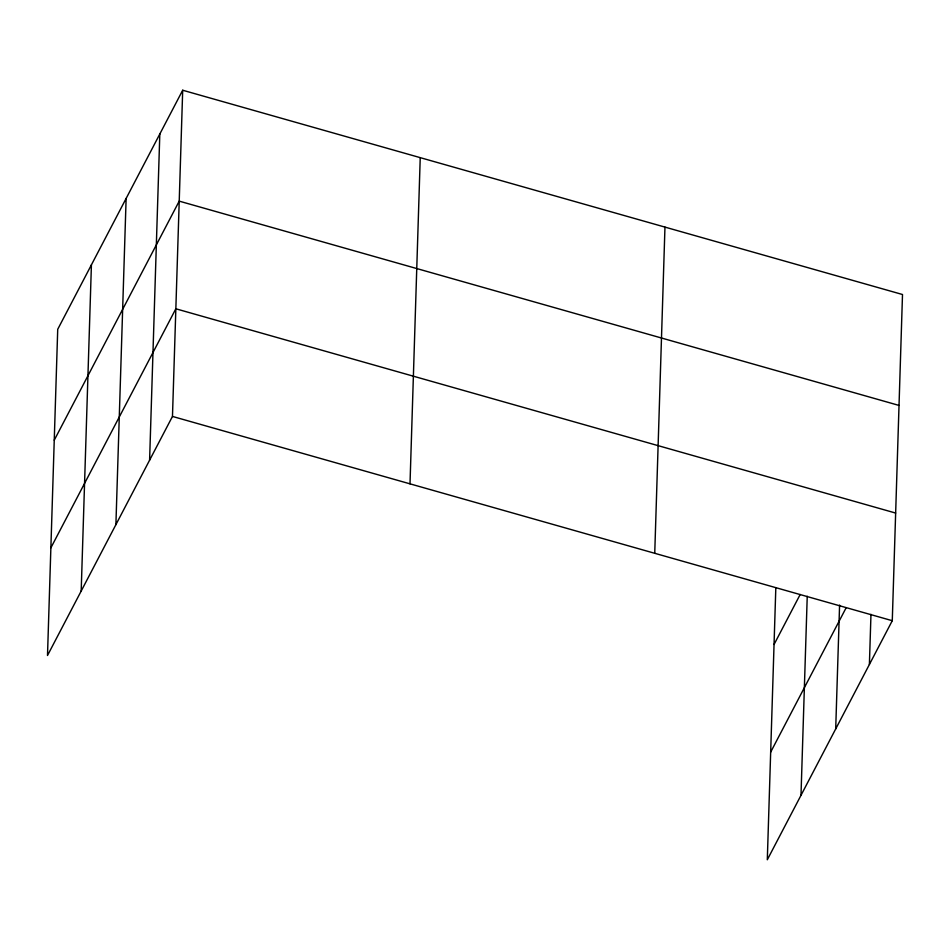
<?xml version="1.0" encoding="UTF-8"?>
<svg xmlns="http://www.w3.org/2000/svg" width="950" height="950" viewBox="0 0 950 950"><rect width="100%" height="100%" fill="white"/><g stroke="black" fill="none" stroke-linecap="round" stroke-linejoin="round"><path stroke-width="1.43" d="M81.189 591.043L91.414 264.848M115.9 524.638L126.124 198.443M149.601 460.192L159.814 133.998M182.697 90.238L57.724 329.294L47.5 655.488L172.473 416.433L182.697 90.238L902.5 294.512L892.276 620.706L767.303 859.762L775.806 588.288M410.008 483.847L420.233 157.652M654.74 553.292L664.964 227.109M800.992 795.316L807.239 596.244M835.703 728.911L839.586 605.055M869.393 664.466L870.972 614.329M54.245 440.194L179.217 201.139L899.021 405.424M50.873 547.841L175.845 308.786L895.648 513.059M774.048 644.48L800.173 594.498M770.676 752.115L845.951 608.119M172.473 416.433L892.276 620.706"/></g></svg>
